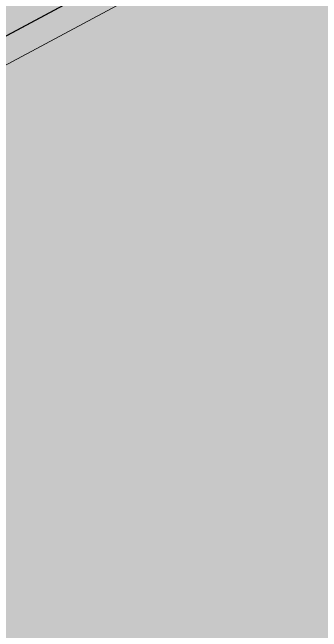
# Model space of a CAD drawing. Header units: millimetres. Extents: x 0 to 224629, y -187555 to 25097.
# Drawn here: x 88804 to 90012, y -169470 to -167047 of the extents above; entities that cross this region are included whole.
import ezdxf

# ---------------------------------------------------------------- set-up
doc = ezdxf.new("R2010")
doc.units = ezdxf.units.MM
doc.linetypes.add('Solid', pattern=[0])
doc.layers.add('Inner Walls', color=5, linetype='Solid', lineweight=0)
doc.layers.add('Studio Apartment', color=1, linetype='Solid', lineweight=35)

msp = doc.modelspace()

# ---------------------------------------------------------------- hatches: boundary and pattern name
at = {"layer": 'Studio Apartment', "linetype": 'Solid', "lineweight": 25}
for points in [[(88387, -163520), (89980, -166496), (85195, -169057), (85195, -169057), (84959, -168616), (84958, -168615), (84956, -168613), (84955, -168612), (84953, -168611), (84951, -168611), (84949, -168611), (84947, -168611), (84945, -168612), (83347, -169468), (81995, -166942), (81995, -166942)], [(91573, -169471), (86787, -172033), (86551, -171592), (86550, -171590), (86549, -171589), (86547, -171588), (86546, -171587), (86544, -171587), (86542, -171587), (86540, -171587), (86538, -171588), (84940, -172443), (84940, -172443), (83588, -169917), (83588, -169917), (89980, -166496)]]:
    msp.add_hatch(color=252, dxfattribs=at).paths.add_polyline_path(points, flags=0)

# ---------------------------------------------------------------- linework, layer by layer
at = {"layer": 'Inner Walls', "color": 47, "linetype": 'Solid', "lineweight": 15}
msp.add_line((89807, -166702), (85242, -169145), dxfattribs=at)
at = {"layer": 'Studio Apartment', "color": 252, "linetype": 'Solid', "lineweight": 25}
for p, q in [((83588, -169917), (89980, -166496)), ((89980, -166496), (85195, -169057))]:
    msp.add_line(p, q, dxfattribs=at)

doc.saveas('drawing.dxf')
